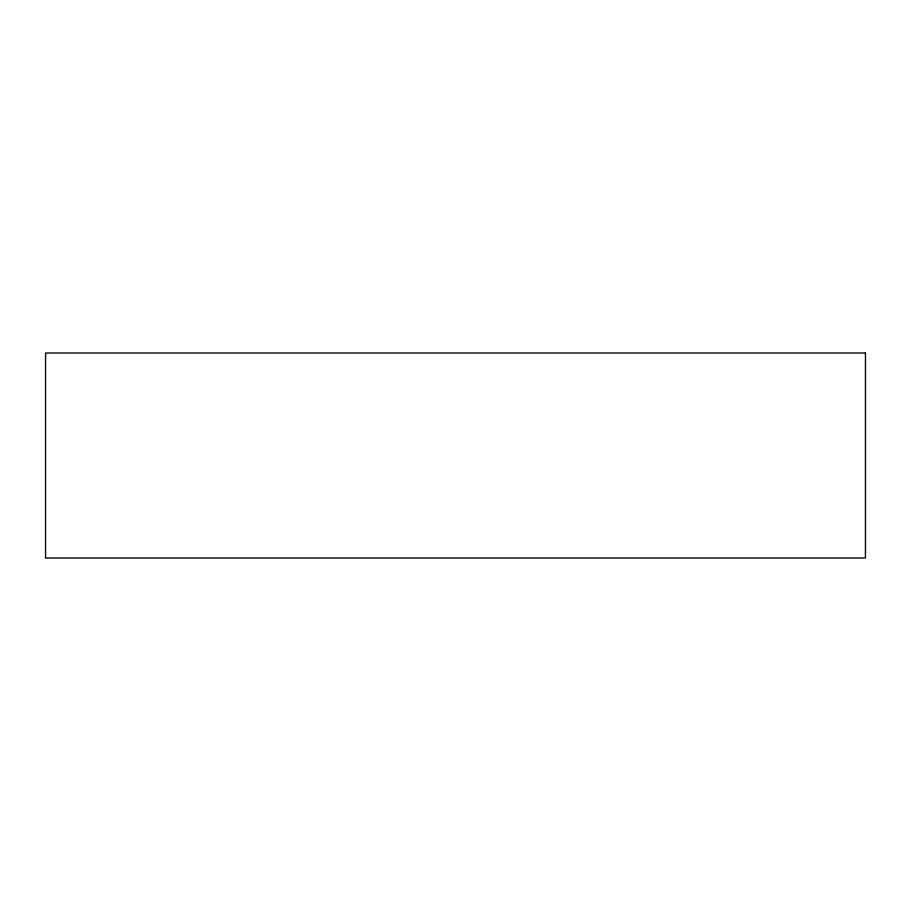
<?xml version="1.0" encoding="UTF-8"?>
<svg xmlns="http://www.w3.org/2000/svg" width="911" height="911" viewBox="0 0 911 911"><rect width="100%" height="100%" fill="white"/><g stroke="black" fill="none" stroke-linecap="round" stroke-linejoin="round"><path stroke-width="1.37" d="M865.45 353.012L45.55 353.012L45.55 557.987L865.45 557.987L865.45 353.012"/></g></svg>
